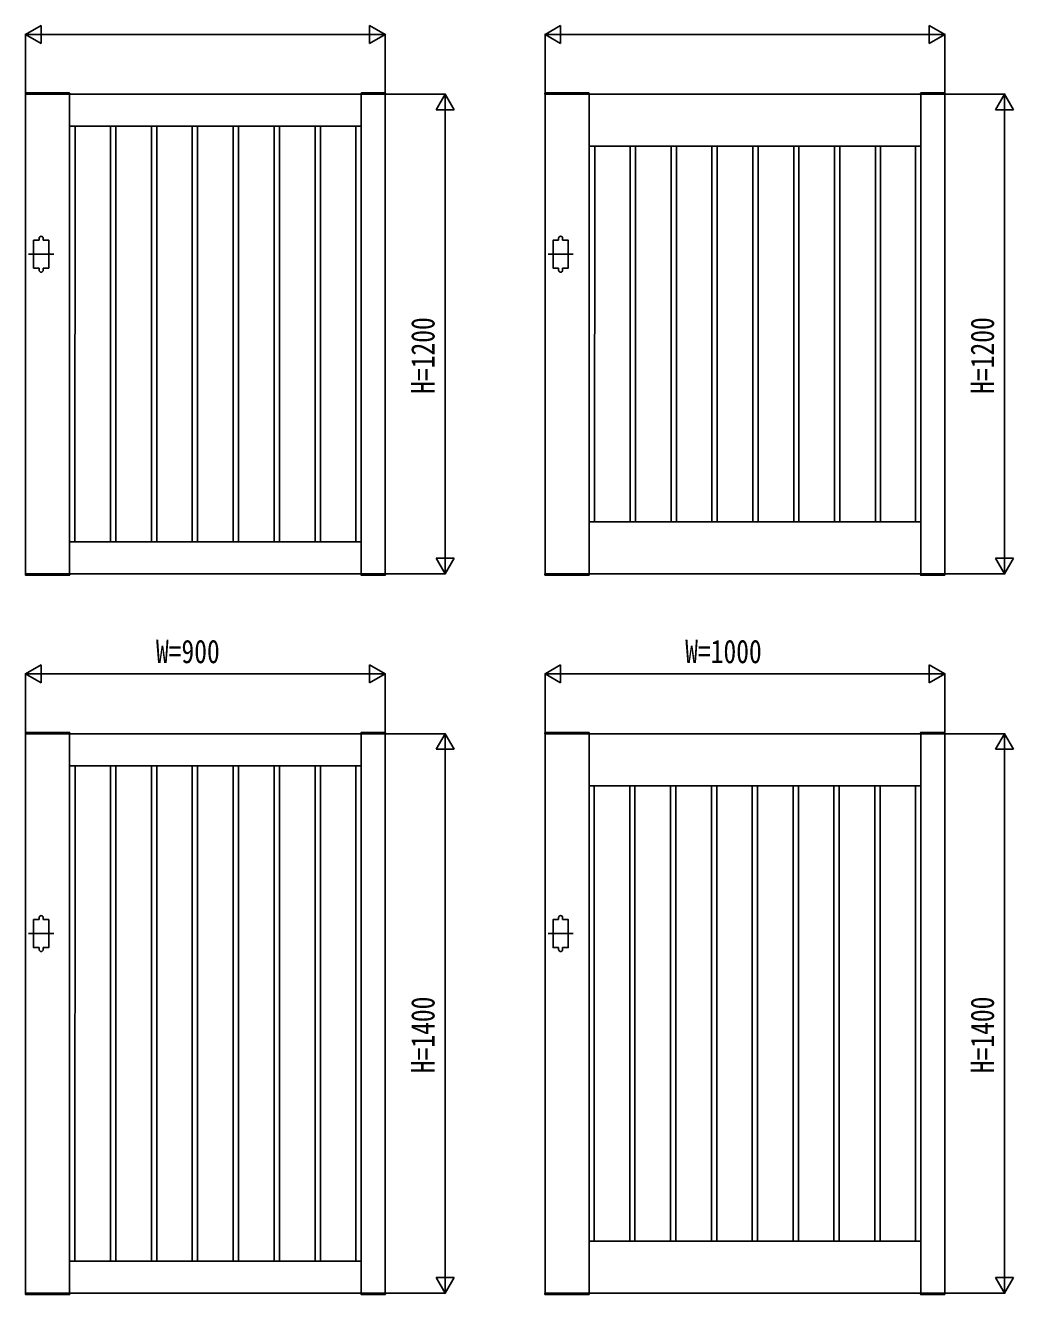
# Model space of a CAD drawing. Units: millimetres, scale not verified. Extents: x -8410 to 8410, y -5940 to 5940.
# Drawn here: x 90 to 2563, y 146 to 3322 of the extents above; entities that cross this region are included whole.
import ezdxf
from ezdxf.enums import TextEntityAlignment as Align

# ---------------------------------------------------------------- set-up
doc = ezdxf.new("R2010")
doc.units = ezdxf.units.MM
doc.header["$LTSCALE"] = 30
doc.layers.add('0-2_YKK_A1', color=4, linetype='Continuous')
doc.layers.add('0-3_YKK_D', color=6, linetype='Continuous')
doc.styles.add('ＭＳ ゴシック', font='')
doc.styles.get('ＭＳ ゴシック').set_extended_font_data('MS Gothic')

msp = doc.modelspace()

# ---------------------------------------------------------------- linework, layer by layer
at = {"layer": '0-2_YKK_A1'}
for p, q in [((89.68, 3152.55), (89.54, 3150)), ((89.54, 3150), (200.54, 3150)), ((90.04, 3150), (990.04, 3150)), ((90.67, 3153.5), (199.41, 3153.5)), ((200.04, 3150), (200.04, 1950)), ((200.41, 3152.55), (200.54, 3150)), ((929.68, 3152.55), (929.54, 3150)), ((990.54, 3150), (929.54, 3150)), ((930.04, 3150), (930.04, 1950)), ((989.41, 3153.5), (930.67, 3153.5)), ((990.04, 3150), (990.04, 1950)), ((990.41, 3152.55), (990.54, 3150)), ((1389.67, 3152.55), (1389.54, 3150)), ((1389.54, 3150), (1500.54, 3150)), ((1390.04, 3150), (2390.04, 3150)), ((1390.67, 3153.5), (1499.41, 3153.5)), ((1500.04, 3150), (1500.04, 1950)), ((1500.41, 3152.55), (1500.54, 3150)), ((2329.67, 3152.55), (2329.54, 3150)), ((2390.54, 3150), (2329.54, 3150)), ((2330.04, 3150), (2330.04, 1950)), ((2389.41, 3153.5), (2330.67, 3153.5)), ((2390.04, 3150), (2390.04, 1950)), ((2390.41, 3152.55), (2390.54, 3150)), ((930.04, 3070), (200.04, 3070)), ((214.33, 3070), (213.49, 2030)), ((302.34, 3070), (302.34, 2030)), ((315.74, 3070), (315.74, 2030)), ((404.74, 3070), (404.74, 2030)), ((418.14, 3070), (418.14, 2030)), ((507.14, 3070), (507.14, 2030)), ((520.54, 3070), (520.54, 2030)), ((609.54, 3070), (609.54, 2030)), ((622.94, 3070), (622.94, 2030)), ((711.94, 3070), (711.94, 2030)), ((725.34, 3070), (725.34, 2030)), ((814.34, 3070), (814.34, 2030)), ((827.74, 3070), (827.74, 2030)), ((916.74, 3070), (916.74, 2030)), ((2330.04, 3020), (1500.04, 3020)), ((1514.33, 3020), (1513.49, 2080)), ((1603.33, 3020), (1603.33, 2080)), ((1616.53, 3020), (1616.53, 2080)), ((1705.53, 3020), (1705.53, 2080)), ((1718.73, 3020), (1718.73, 2080)), ((1807.73, 3020), (1807.73, 2080)), ((1820.93, 3020), (1820.93, 2080)), ((1909.93, 3020), (1909.93, 2080)), ((1923.13, 3020), (1923.13, 2080)), ((2012.13, 3020), (2012.13, 2080)), ((2025.33, 3020), (2025.33, 2080)), ((2114.33, 3020), (2114.33, 2080)), ((2127.53, 3020), (2127.53, 2080)), ((2216.53, 3020), (2216.53, 2080)), ((2229.73, 3020), (2229.73, 2080)), ((2316.74, 3020), (2316.74, 2080)), ((124.04, 2785), (124.04, 2790)), ((134.04, 2785), (134.04, 2790)), ((1424.04, 2785), (1424.04, 2790)), ((1434.04, 2785), (1434.04, 2790)), ((160.54, 2750), (97.54, 2750)), ((1460.54, 2750), (1397.54, 2750)), ((124.04, 2715), (124.04, 2710)), ((134.04, 2715), (134.04, 2710)), ((1424.04, 2715), (1424.04, 2710)), ((1434.04, 2715), (1434.04, 2710)), ((2330.04, 2080), (1500.04, 2080)), ((930.04, 2030), (200.04, 2030)), ((89.54, 1950), (200.54, 1950)), ((89.68, 1947.45), (89.54, 1950)), ((90.67, 1946.5), (199.41, 1946.5)), ((200.41, 1947.45), (200.54, 1950)), ((990.54, 1950), (929.54, 1950)), ((929.68, 1947.45), (929.54, 1950)), ((989.41, 1946.5), (930.67, 1946.5)), ((990.41, 1947.45), (990.54, 1950)), ((1389.54, 1950), (1500.54, 1950)), ((1389.67, 1947.45), (1389.54, 1950)), ((1390.67, 1946.5), (1499.41, 1946.5)), ((1500.41, 1947.45), (1500.54, 1950)), ((2390.54, 1950), (2329.54, 1950)), ((2329.67, 1947.45), (2329.54, 1950)), ((2389.41, 1946.5), (2330.67, 1946.5)), ((2390.41, 1947.45), (2390.54, 1950)), ((89.68, 1552.55), (89.54, 1550)), ((89.54, 1550), (200.54, 1550)), ((90.04, 1550), (990.04, 1550)), ((90.67, 1553.5), (199.41, 1553.5)), ((200.04, 1550), (200.04, 150)), ((200.41, 1552.55), (200.54, 1550)), ((929.68, 1552.55), (929.54, 1550)), ((990.54, 1550), (929.54, 1550)), ((930.04, 1550), (930.04, 150)), ((989.41, 1553.5), (930.67, 1553.5)), ((990.04, 1550), (990.04, 150)), ((990.41, 1552.55), (990.54, 1550)), ((1389.67, 1552.55), (1389.54, 1550)), ((1389.54, 1550), (1500.54, 1550)), ((1390.04, 1550), (2390.04, 1550)), ((1390.67, 1553.5), (1499.41, 1553.5)), ((1500.04, 1550), (1500.04, 150)), ((1500.41, 1552.55), (1500.54, 1550)), ((2329.67, 1552.55), (2329.54, 1550)), ((2390.54, 1550), (2329.54, 1550)), ((2330.04, 1550), (2330.04, 150)), ((2389.41, 1553.5), (2330.67, 1553.5)), ((2390.04, 1550), (2390.04, 150)), ((2390.41, 1552.55), (2390.54, 1550)), ((930.04, 1470), (200.04, 1470)), ((214.33, 1470), (213.49, 230)), ((302.34, 1470), (302.34, 230)), ((315.74, 1470), (315.74, 230)), ((404.74, 1470), (404.74, 230)), ((418.14, 1470), (418.14, 230)), ((507.14, 1470), (507.14, 230)), ((520.54, 1470), (520.54, 230)), ((609.54, 1470), (609.54, 230)), ((622.94, 1470), (622.94, 230)), ((711.94, 1470), (711.94, 230)), ((725.34, 1470), (725.34, 230)), ((814.34, 1470), (814.34, 230)), ((827.74, 1470), (827.74, 230)), ((916.74, 1470), (916.74, 230)), ((2330.04, 1420), (1500.04, 1420)), ((1512.84, 1420), (1512.84, 280)), ((1601.84, 1420), (1601.84, 280)), ((1615.04, 1420), (1615.04, 280)), ((1704.04, 1420), (1704.04, 280)), ((1717.24, 1420), (1717.24, 280)), ((1806.24, 1420), (1806.24, 280)), ((1819.44, 1420), (1819.44, 280)), ((1908.44, 1420), (1908.44, 280)), ((1921.64, 1420), (1921.64, 280)), ((2010.64, 1420), (2010.64, 280)), ((2023.84, 1420), (2023.84, 280)), ((2112.84, 1420), (2112.84, 280)), ((2126.04, 1420), (2126.04, 280)), ((2215.04, 1420), (2215.04, 280)), ((2228.24, 1420), (2228.24, 280)), ((2317.24, 1420), (2317.24, 280)), ((124.04, 1085), (124.04, 1090)), ((134.04, 1085), (134.04, 1090)), ((1424.04, 1085), (1424.04, 1090)), ((1434.04, 1085), (1434.04, 1090)), ((160.54, 1050), (97.54, 1050)), ((1460.54, 1050), (1397.54, 1050)), ((124.04, 1015), (124.04, 1010)), ((134.04, 1015), (134.04, 1010)), ((1424.04, 1015), (1424.04, 1010)), ((1434.04, 1015), (1434.04, 1010)), ((2330.04, 280), (1500.04, 280)), ((930.04, 230), (200.04, 230)), ((89.54, 150), (200.54, 150)), ((89.68, 147.45), (89.54, 150)), ((90.67, 146.5), (199.41, 146.5)), ((200.41, 147.45), (200.54, 150)), ((990.54, 150), (929.54, 150)), ((929.68, 147.45), (929.54, 150)), ((989.41, 146.5), (930.67, 146.5)), ((990.41, 147.45), (990.54, 150)), ((1389.54, 150), (1500.54, 150)), ((1389.67, 147.45), (1389.54, 150)), ((1390.67, 146.5), (1499.41, 146.5)), ((1500.41, 147.45), (1500.54, 150)), ((2390.54, 150), (2329.54, 150)), ((2329.67, 147.45), (2329.54, 150)), ((2389.41, 146.5), (2330.67, 146.5)), ((2390.41, 147.45), (2390.54, 150))]:
    msp.add_line(p, q, dxfattribs=at)
for points in [[(90.04, 3150), (90.04, 1950), (990.04, 1950)], [(1390.04, 3150), (1390.04, 1950), (2390.04, 1950)], [(124.04, 2785), (110.04, 2785), (110.04, 2715), (124.04, 2715)], [(134.04, 2715), (148.04, 2715), (148.04, 2785), (134.04, 2785)], [(1424.04, 2785), (1410.04, 2785), (1410.04, 2715), (1424.04, 2715)], [(1434.04, 2715), (1448.04, 2715), (1448.04, 2785), (1434.04, 2785)], [(90.04, 1550), (90.04, 150), (990.04, 150)], [(1390.04, 1550), (1390.04, 150), (2390.04, 150)], [(124.04, 1085), (110.04, 1085), (110.04, 1015), (124.04, 1015)], [(134.04, 1015), (148.04, 1015), (148.04, 1085), (134.04, 1085)], [(1424.04, 1085), (1410.04, 1085), (1410.04, 1015), (1424.04, 1015)], [(1434.04, 1015), (1448.04, 1015), (1448.04, 1085), (1434.04, 1085)]]:
    msp.add_lwpolyline(points, dxfattribs=at)
for centre, radius, start, end in [((90.67, 3152.5), 1, 90, 177), ((199.41, 3152.5), 1, 3, 90), ((930.67, 3152.5), 1, 90, 177), ((989.41, 3152.5), 1, 3, 90), ((1390.67, 3152.5), 1, 90, 177), ((1499.41, 3152.5), 1, 3, 90), ((2330.67, 3152.5), 1, 90, 177), ((2389.41, 3152.5), 1, 3, 90), ((129.04, 2790), 5, 0, 180), ((1429.04, 2790), 5, 0, 180), ((129.04, 2710), 5, 180, 0), ((1429.04, 2710), 5, 180, 0), ((90.67, 1947.5), 1, 183, 270), ((199.41, 1947.5), 1, 270, 357), ((930.67, 1947.5), 1, 183, 270), ((989.41, 1947.5), 1, 270, 357), ((1390.67, 1947.5), 1, 183, 270), ((1499.41, 1947.5), 1, 270, 357), ((2330.67, 1947.5), 1, 183, 270), ((2389.41, 1947.5), 1, 270, 357), ((90.67, 1552.5), 1, 90, 177), ((199.41, 1552.5), 1, 3, 90), ((930.67, 1552.5), 1, 90, 177), ((989.41, 1552.5), 1, 3, 90), ((1390.67, 1552.5), 1, 90, 177), ((1499.41, 1552.5), 1, 3, 90), ((2330.67, 1552.5), 1, 90, 177), ((2389.41, 1552.5), 1, 3, 90), ((129.04, 1090), 5, 0, 180), ((1429.04, 1090), 5, 0, 180), ((129.04, 1010), 5, 180, 0), ((1429.04, 1010), 5, 180, 0), ((90.67, 147.5), 1, 183, 270), ((199.41, 147.5), 1, 270, 357), ((930.67, 147.5), 1, 183, 270), ((989.41, 147.5), 1, 270, 357), ((1390.67, 147.5), 1, 183, 270), ((1499.41, 147.5), 1, 270, 357), ((2330.67, 147.5), 1, 183, 270), ((2389.41, 147.5), 1, 270, 357)]:
    msp.add_arc(centre, radius, start, end, dxfattribs=at)
at = {"layer": '0-3_YKK_D'}
for p, q in [((90.04, 3300), (129.01, 3322.5)), ((129.01, 3277.5), (129.01, 3322.5)), ((990.04, 3300), (951.07, 3322.5)), ((951.07, 3322.5), (951.07, 3277.5)), ((1390.04, 3300), (1429.01, 3322.5)), ((1429.01, 3277.5), (1429.01, 3322.5)), ((2390.04, 3300), (2351.07, 3322.5)), ((2351.07, 3322.5), (2351.07, 3277.5)), ((90.04, 3152), (90.04, 3301)), ((90.04, 3300), (129.01, 3277.5)), ((90.04, 3300), (167.98, 3300)), ((135.04, 3300), (945.04, 3300)), ((990.04, 3300), (912.1, 3300)), ((990.04, 3300), (951.07, 3277.5)), ((990.04, 3152), (990.04, 3301)), ((1390.04, 3152), (1390.04, 3301)), ((1390.04, 3300), (1429.01, 3277.5)), ((1390.04, 3300), (1467.98, 3300)), ((1435.04, 3300), (2345.04, 3300)), ((2390.04, 3300), (2312.1, 3300)), ((2390.04, 3300), (2351.07, 3277.5)), ((2390.04, 3152), (2390.04, 3301)), ((992.04, 3150), (1141.04, 3150)), ((1140.04, 3150), (1117.54, 3111.03)), ((1140.04, 3150), (1162.54, 3111.03)), ((1140.04, 3150), (1140.04, 3072.06)), ((2392.04, 3150), (2541.04, 3150)), ((2540.04, 3150), (2517.54, 3111.03)), ((2540.04, 3150), (2562.54, 3111.03)), ((2540.04, 3150), (2540.04, 3072.06)), ((1117.54, 3111.03), (1162.54, 3111.03)), ((1140.04, 3105), (1140.04, 1995)), ((2517.54, 3111.03), (2562.54, 3111.03)), ((2540.04, 3105), (2540.04, 1995)), ((1140.04, 1950), (1140.04, 2027.94)), ((2540.04, 1950), (2540.04, 2027.94)), ((1140.04, 1950), (1117.54, 1988.97)), ((1162.54, 1988.97), (1117.54, 1988.97)), ((1140.04, 1950), (1162.54, 1988.97)), ((2540.04, 1950), (2517.54, 1988.97)), ((2562.54, 1988.97), (2517.54, 1988.97)), ((2540.04, 1950), (2562.54, 1988.97)), ((992.04, 1950), (1141.04, 1950)), ((2392.04, 1950), (2541.04, 1950)), ((90.04, 1700), (129.01, 1722.5)), ((129.01, 1677.5), (129.01, 1722.5)), ((990.04, 1700), (951.07, 1722.5)), ((951.07, 1722.5), (951.07, 1677.5)), ((1390.04, 1700), (1429.01, 1722.5)), ((1429.01, 1677.5), (1429.01, 1722.5)), ((2390.04, 1700), (2351.07, 1722.5)), ((2351.07, 1722.5), (2351.07, 1677.5)), ((90.04, 1552), (90.04, 1701)), ((90.04, 1700), (129.01, 1677.5)), ((90.04, 1700), (167.98, 1700)), ((135.04, 1700), (945.04, 1700)), ((990.04, 1700), (912.1, 1700)), ((990.04, 1700), (951.07, 1677.5)), ((990.04, 1552), (990.04, 1701)), ((1390.04, 1552), (1390.04, 1701)), ((1390.04, 1700), (1429.01, 1677.5)), ((1390.04, 1700), (1467.98, 1700)), ((1435.04, 1700), (2345.04, 1700)), ((2390.04, 1700), (2312.1, 1700)), ((2390.04, 1700), (2351.07, 1677.5)), ((2390.04, 1552), (2390.04, 1701)), ((992.04, 1550), (1141.04, 1550)), ((1140.04, 1550), (1117.54, 1511.03)), ((1140.04, 1550), (1162.54, 1511.03)), ((1140.04, 1550), (1140.04, 1472.06)), ((2392.04, 1550), (2541.04, 1550)), ((2540.04, 1550), (2517.54, 1511.03)), ((2540.04, 1550), (2562.54, 1511.03)), ((2540.04, 1550), (2540.04, 1472.06)), ((1117.54, 1511.03), (1162.54, 1511.03)), ((1140.04, 1505), (1140.04, 195)), ((2517.54, 1511.03), (2562.54, 1511.03)), ((2540.04, 1505), (2540.04, 195)), ((1140.04, 150), (1140.04, 227.94)), ((2540.04, 150), (2540.04, 227.94)), ((1140.04, 150), (1117.54, 188.97)), ((1162.54, 188.97), (1117.54, 188.97)), ((1140.04, 150), (1162.54, 188.97)), ((2540.04, 150), (2517.54, 188.97)), ((2562.54, 188.97), (2517.54, 188.97)), ((2540.04, 150), (2562.54, 188.97)), ((992.04, 150), (1141.04, 150)), ((2392.04, 150), (2541.04, 150))]:
    msp.add_line(p, q, dxfattribs=at)

# ---------------------------------------------------------------- texts
at = {"layer": '0-3_YKK_D', "style": 'ＭＳ ゴシック', "width": 0.8}
for s, p in [('H=1200', (1131.04, 2400.67)), ('H=1200', (2531.04, 2400.67)), ('H=1400', (1131.04, 700.67)), ('H=1400', (2531.04, 700.67))]:
    msp.add_text(s, height=58.65, rotation=90, dxfattribs=at).set_placement(p, align=Align.BOTTOM_LEFT)
for s, p in [('W=900', (416.31, 1709)), ('W=1000', (1740.71, 1709))]:
    msp.add_text(s, height=58.65, dxfattribs=at).set_placement(p, align=Align.BOTTOM_LEFT)

doc.saveas('drawing.dxf')
